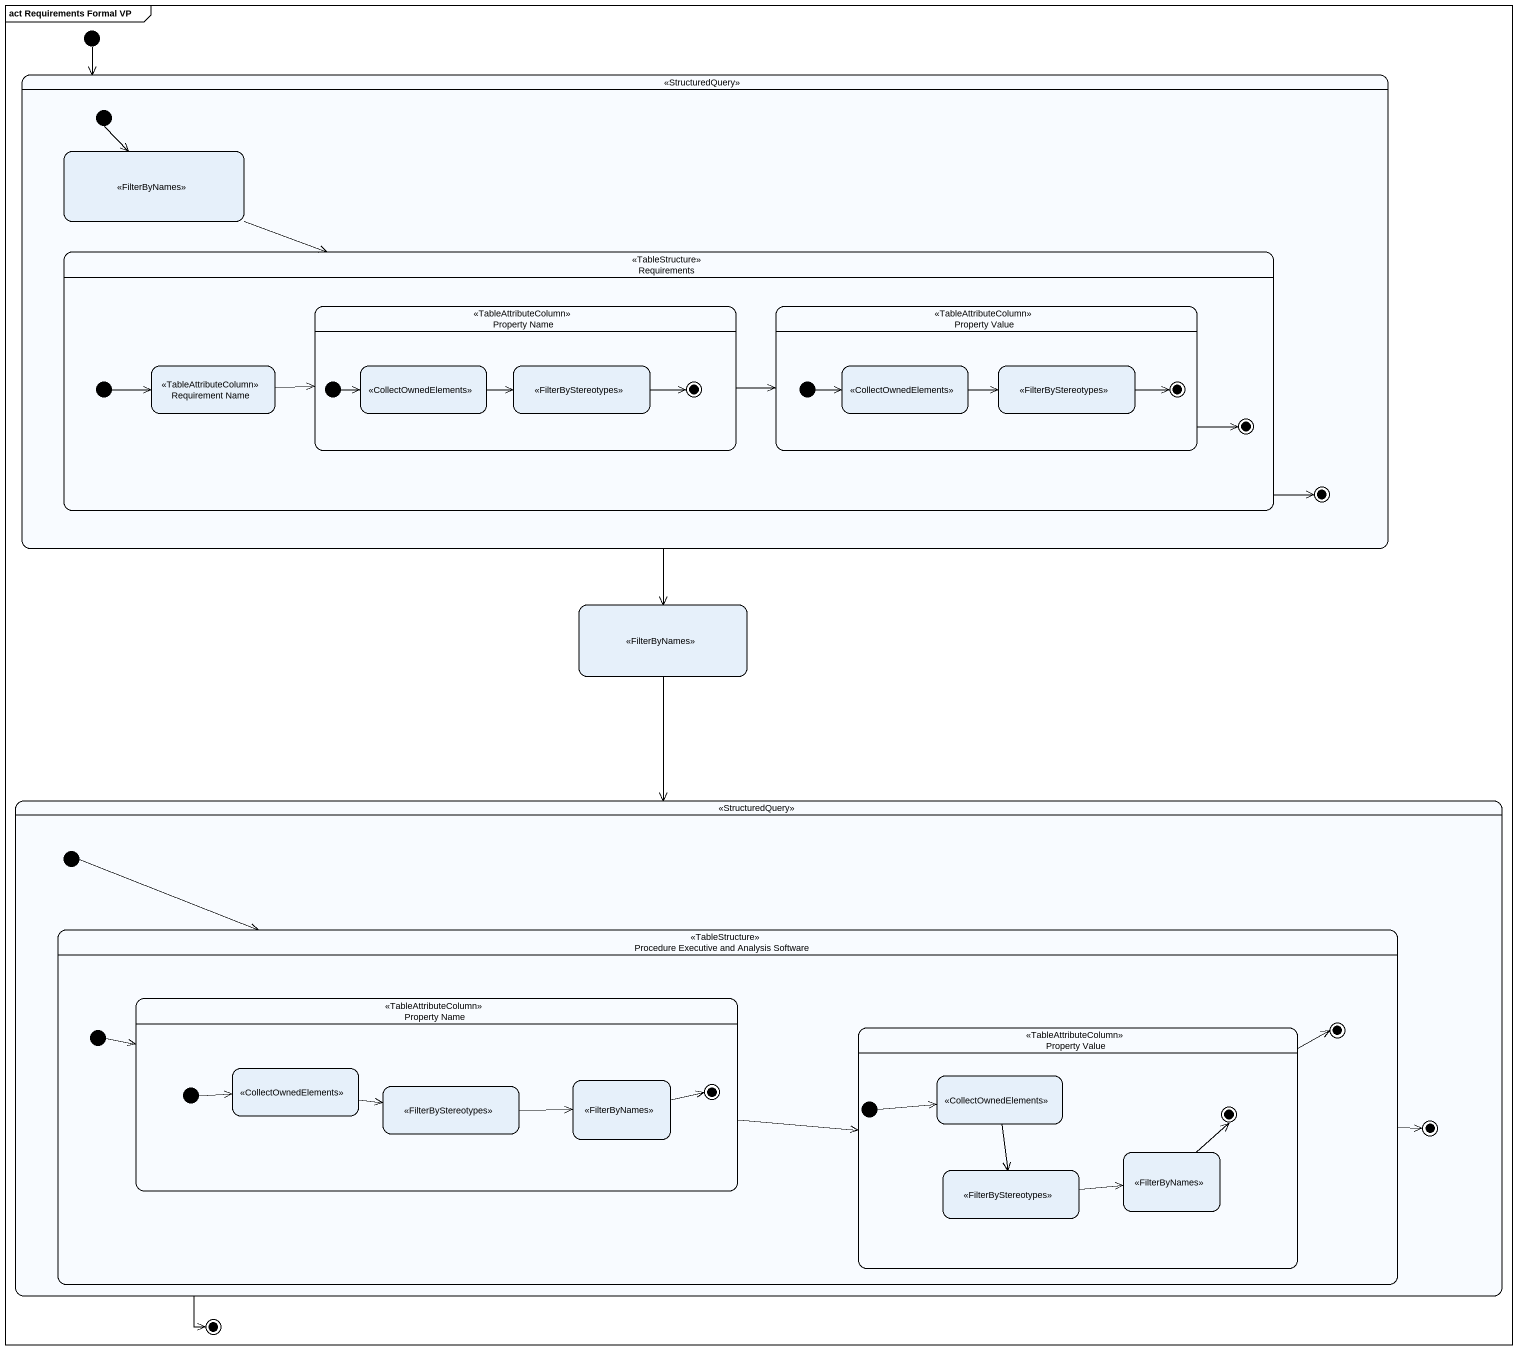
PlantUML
@startuml
mainframe act Requirements Formal VP
hide empty description
state " " as state1 <<StructuredQuery>> {
  state " " as state2 <<FilterByNames>>
  state Requirements <<TableStructure>> {
    state "Property Name" as Property_Name <<TableAttributeColumn>> {
      state " " as state3 <<CollectOwnedElements>>
      state " " as state4 <<FilterByStereotypes>>
      state4 -right-> [*]
      [*] -right-> state3
    }
    state "Property Value" as Property_Value <<TableAttributeColumn>> {
      state " " as state5 <<CollectOwnedElements>>
      state " " as state6 <<FilterByStereotypes>>
      state6 -right-> [*]
      [*] -right-> state5
    }
    state "Requirement Name" as Requirement_Name <<TableAttributeColumn>>
    Property_Value -right-> [*]
    [*] -right-> Requirement_Name
  }
  [*] --> state2
  Requirements -right-> [*]
}
state " " as state7 <<FilterByNames>>
state " " as state8 <<StructuredQuery>> {
  state "Procedure Executive and Analysis Software" as Procedure_Executive_and <<TableStructure>> {
    state "Property Name" as Property_Name_2 <<TableAttributeColumn>> {
      state " " as state9 <<CollectOwnedElements>>
      state " " as state10 <<FilterByStereotypes>>
      state " " as state11 <<FilterByNames>>
      [*] -right-> state9
      state11 -right-> [*]
    }
    state "Property Value" as Property_Value_2 <<TableAttributeColumn>> {
      state " " as state12 <<CollectOwnedElements>>
      state " " as state13 <<FilterByStereotypes>>
      state " " as state14 <<FilterByNames>>
      [*] -right-> state12
      state14 -up-> [*]
    }
    Property_Value_2 -right-> [*]
    [*] -right-> Property_Name_2
  }
  [*] -right-> Procedure_Executive_and
  Procedure_Executive_and -right-> [*]
}
[*] -right-> state1
state1 --> state7
state2 -right-> Requirements
Property_Name -right-> Property_Value
Requirement_Name -right-> Property_Name
state3 -right-> state4
state5 -right-> state6
state7 --> state8
Property_Name_2 -right-> Property_Value_2
state9 -right-> state10
state10 -right-> state11
state12 --> state13
state13 -right-> state14
state8 -left-> [*]
@enduml
